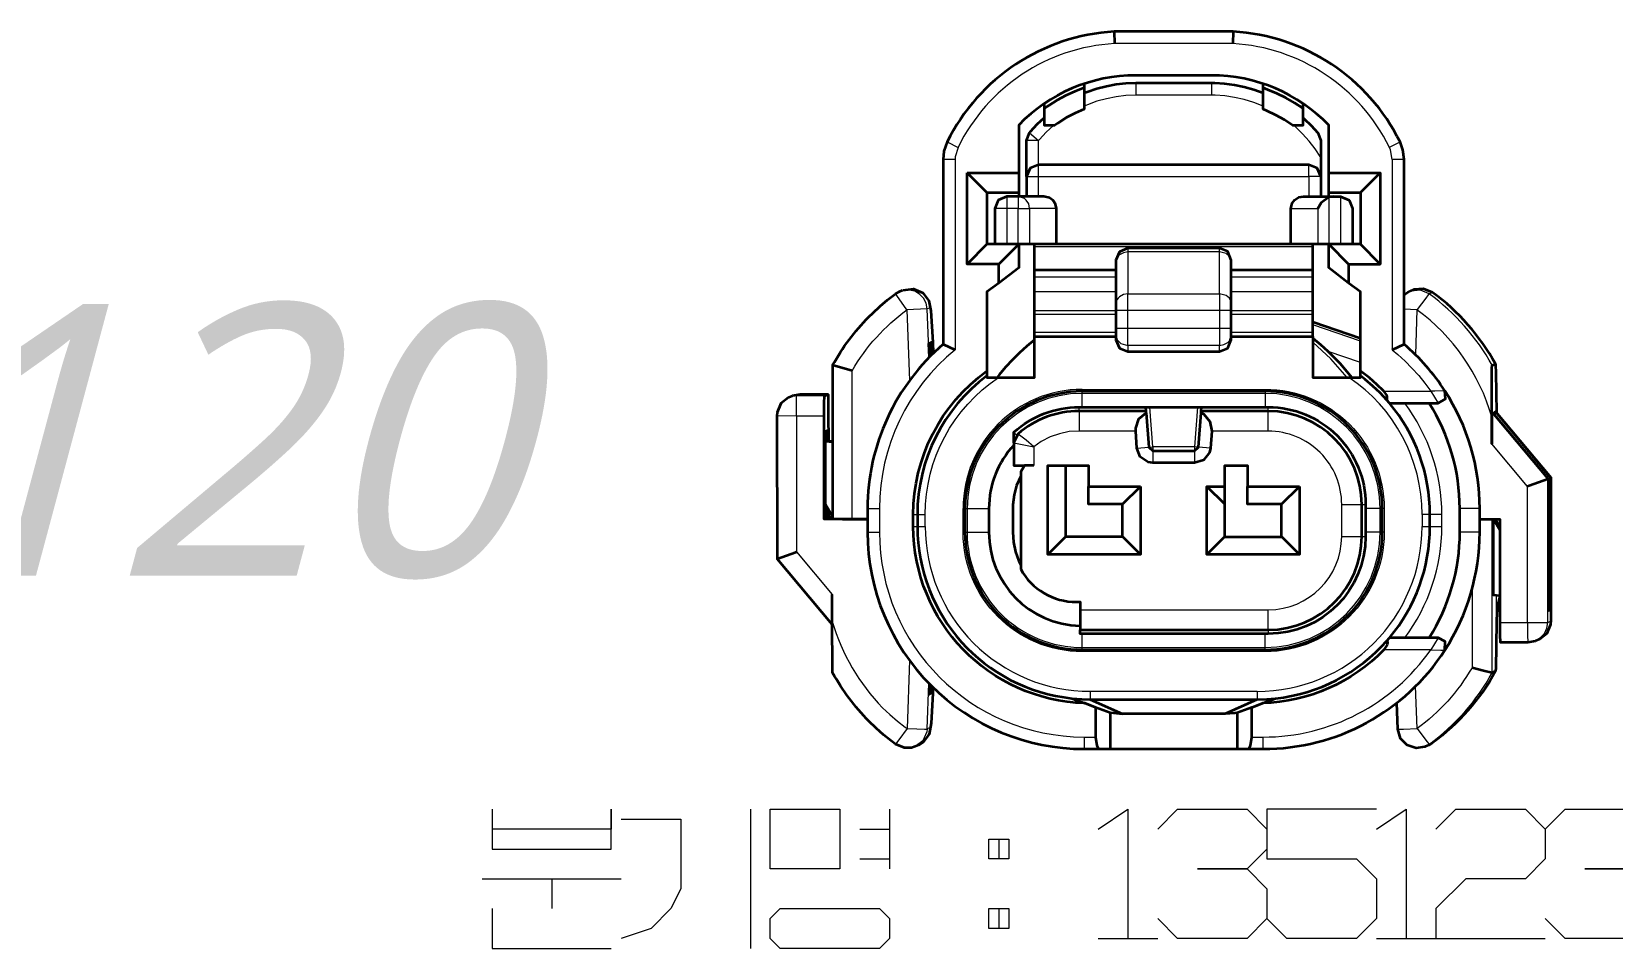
# Model space of a CAD drawing. Header units: millimetres. Extents: x 0 to 174, y 0 to 33.
# Drawn here: x 42.714 to 44.28, y 14.733 to 15.642 of the extents above; entities that cross this region are included whole.
import ezdxf

# ---------------------------------------------------------------- set-up
doc = ezdxf.new("R2010")
doc.units = ezdxf.units.MM
doc.layers.add('PDF_Geomertry', color=7, linetype='Continuous', true_color=0x405f80)
doc.layers.add('PDF_Text', color=7, linetype='Continuous')
doc.styles.add('PDF Lucida Handwriting Italic', font='')
doc.styles.get('PDF Lucida Handwriting Italic').set_extended_font_data('Lucida Handwriting', italic=True)

msp = doc.modelspace()

# ---------------------------------------------------------------- linework, layer by layer
at = {"layer": 'PDF_Geomertry', "color": 7, "lineweight": 35}
for points in [[(44.0619, 15.3264), (44.0738, 15.3319), (44.0738, 15.5149), (44.0725, 15.5244), (44.0697, 15.5322, 0.27033), (43.9044, 15.6415), (43.7864, 15.6415, 0.269977), (43.6211, 15.5322), (43.6179, 15.5231), (43.6171, 15.5149), (43.6171, 15.3319), (43.6289, 15.3264)], [(43.999, 15.5018), (43.999, 15.5489, 0.204376), (43.8828, 15.5982), (43.8081, 15.5982, 0.203994), (43.6919, 15.5489), (43.6919, 15.5018), (43.6919, 15.4821), (43.6919, 15.4782)], [(43.5268, 15.3057), (43.5075, 15.311, -0.06851), (43.5435, 15.359), (43.5474, 15.3628), (43.5546, 15.3696), (43.5621, 15.3758), (43.5699, 15.3818), (43.5738, 15.3842), (43.5769, 15.3854)], [(43.6171, 15.3319, 0.218885), (43.5422, 15.1692), (43.5422, 15.1456, 0.414255), (43.7568, 14.931), (43.7724, 14.931)], [(43.9185, 14.931), (43.934, 14.931, 0.255336), (44.1142, 15.029, 0.143842), (44.1486, 15.1456), (44.1486, 15.1692, 0.145133), (44.1142, 15.2856, 0.071967), (44.0738, 15.3319)], [(43.7446, 14.9811), (43.7574, 14.9763, -0.404826), (43.5875, 15.1514), (43.5875, 15.1632, -0.241331), (43.6604, 15.3054), (43.6604, 15.3006, 0.236524), (43.5915, 15.1632), (43.5915, 15.1514, 0.383854), (43.7446, 14.9811), (43.7544, 14.9804), (43.7628, 14.9801), (43.8454, 14.9801), (43.9281, 14.9801), (43.9379, 14.9804), (43.9463, 14.9811, 0.189013), (44.0565, 15.0382), (44.0592, 15.0411)], [(44.1142, 15.029), (44.1143, 15.0374), (44.1076, 15.0411), (44.0592, 15.0411, 0.177498), (44.0993, 15.1514), (44.0993, 15.1632, 0.177458), (44.0592, 15.2735), (44.1076, 15.2735), (44.1147, 15.2779), (44.1142, 15.2856)], [(43.8182, 15.2656), (43.7517, 15.2656, 0.181642), (43.6913, 15.2431), (43.6872, 15.235), (43.6872, 15.2342), (43.6872, 15.2447, -0.186453), (43.7517, 15.2696), (43.8179, 15.2696), (43.8218, 15.2696), (43.869, 15.2696), (43.8729, 15.2696), (43.9392, 15.2696, -0.414592), (44.0356, 15.1731), (44.0356, 15.1415, -0.414171), (43.9392, 15.0451), (43.7529, 15.0451), (43.7529, 15.049), (43.9392, 15.049, 0.414136), (44.0317, 15.1415), (44.0317, 15.1731, 0.414118), (43.9392, 15.2656), (43.8726, 15.2656)], [(44.0986, 15.0411, 0.141865), (44.1289, 15.1456), (44.1289, 15.1692, 0.141575), (44.0986, 15.2735)], [(43.6872, 15.2322, 0.18879), (43.6624, 15.1692), (43.6624, 15.1456, 0.409313), (43.7529, 15.0531)], [(43.6939, 15.109, 0.275059), (43.749, 15.0767), (43.7529, 15.0767), (43.7529, 15.0688), (43.7529, 15.049)], [(43.6071, 14.9919), (43.6051, 14.9565), (43.6032, 14.9458), (43.5972, 14.9376), (43.5926, 14.9347), (43.5893, 14.9335), (43.5858, 14.9322), (43.5788, 14.9321), (43.57, 14.9357), (43.5656, 14.9389), (43.5579, 14.9451), (43.5506, 14.9517), (43.5435, 14.9585, -0.065948), (43.5076, 15.0065), (43.5076, 15.0067), (43.5075, 15.01), (43.5072, 15.0572), (43.5072, 15.084)], [(44.0565, 15.0382), (44.0572, 15.0365), (44.0569, 15.0342), (44.0538, 15.0293, -0.194821), (43.9335, 14.9763), (43.9463, 14.9811)], [(44.1643, 15.0079, -0.109634), (44.1019, 14.9371), (44.0981, 14.9347), (44.0949, 14.9335), (44.0944, 14.9332), (44.094, 14.9331), (44.0858, 14.9318), (44.0767, 14.9347), (44.07, 14.9415), (44.0674, 14.9507), (44.0664, 14.9767)]]:
    msp.add_lwpolyline(points, format="xyb", dxfattribs=at)
at = {"layer": 'PDF_Geomertry', "color": 7, "lineweight": 13}
for points in [[(44.0619, 15.5149), (44.0603, 15.5243), (44.0592, 15.5269, 0.269757), (43.9042, 15.6297), (43.7867, 15.6297, 0.270278), (43.6318, 15.5269)], [(43.6211, 15.5322), (43.6318, 15.5269), (43.629, 15.5176), (43.6289, 15.5149), (43.6289, 15.3264, 0.225926), (43.554, 15.1692)], [(44.161, 15.311, 0.106229), (44.0986, 15.3819), (44.0899, 15.3856), (44.0803, 15.3846), (44.0792, 15.3842)], [(43.5268, 15.1586), (43.5268, 15.3057, -0.101208), (43.5811, 15.366), (43.5838, 15.296)], [(44.1606, 15.2599, 0.16542), (44.0865, 15.366), (44.0849, 15.3217)], [(43.5875, 15.1632), (43.5915, 15.1632), (43.5993, 15.1632, -0.250738), (43.6719, 15.299)], [(43.936, 15.2872, -0.415069), (44.054, 15.1692), (44.0521, 15.1692), (44.05, 15.1692, 0.414172), (43.936, 15.2832), (43.936, 15.2696)], [(43.7549, 15.2696), (43.7549, 15.2832, 0.412957), (43.6408, 15.1692), (43.6624, 15.1692)], [(44.0743, 15.0411, 0.162833), (44.1111, 15.1514), (44.1111, 15.1632, 0.162076), (44.0743, 15.2735)], [(43.7529, 15.0688), (43.9392, 15.0688, 0.41259), (44.0119, 15.1415), (44.0119, 15.1731, 0.41455), (43.9392, 15.2458), (43.8831, 15.2458)], [(43.5422, 15.1456), (43.554, 15.1456, 0.413762), (43.7568, 14.9428), (43.7568, 14.931)], [(43.5993, 15.1514, 0.414363), (43.7628, 14.9881), (43.7628, 14.9801)], [(43.7549, 15.0274, -0.414191), (43.6368, 15.1456), (43.6387, 15.1456), (43.6408, 15.1456, 0.41541), (43.7549, 15.0315), (43.7549, 15.0451)], [(44.054, 15.1456, -0.414206), (43.936, 15.0274), (43.936, 15.0293), (43.936, 15.0315, 0.414187), (44.05, 15.1456), (44.0356, 15.1456)], [(44.0674, 14.9507), (44.0674, 14.9507), (44.0674, 14.9507), (44.0674, 14.9507), (44.0675, 14.9507), (44.0678, 14.9507), (44.0689, 14.9507), (44.0731, 14.9507), (44.0867, 14.9511), (44.0964, 14.9383), (44.0986, 14.9357), (44.0986, 14.9357), (44.0988, 14.9357, 0.108685), (44.161, 15.0065), (44.161, 15.1588)], [(44.141, 15.0886), (44.141, 15.0114, -0.101192), (44.0867, 14.9511), (44.085, 14.9931)], [(43.5072, 15.0572, 0.123918), (43.5571, 14.9719), (43.5642, 14.9651), (43.5717, 14.9586), (43.5793, 14.9525), (43.5813, 14.9511), (43.5731, 14.9401), (43.57, 14.9357)], [(43.934, 14.931), (43.934, 14.9428, 0.245661), (44.1001, 15.0293)]]:
    msp.add_lwpolyline(points, format="xyb", dxfattribs=at)
at = {"layer": 'PDF_Geomertry', "color": 7, "lineweight": 35}
for points in [[(43.7864, 15.6415), (43.7867, 15.6297)], [(43.9044, 15.6415), (43.9042, 15.6297)], [(43.7568, 15.5899), (43.7568, 15.5858), (43.7568, 15.5647), (43.7478, 15.5608), (43.7392, 15.5563), (43.7308, 15.551), (43.7274, 15.5485), (43.7175, 15.5485), (43.7175, 15.5644), (43.7175, 15.5657), (43.7175, 15.5704)], [(43.7568, 15.5858), (43.7476, 15.5822), (43.7386, 15.5782), (43.73, 15.5736), (43.7217, 15.5685), (43.7175, 15.5657)], [(43.934, 15.5806), (43.9247, 15.5839), (43.9153, 15.5865), (43.9057, 15.5885), (43.8958, 15.5897), (43.8861, 15.5904), (43.8828, 15.5904), (43.8081, 15.5904), (43.7982, 15.59), (43.7885, 15.589), (43.7788, 15.5872), (43.7692, 15.5849), (43.7599, 15.5817), (43.7568, 15.5806)], [(43.9735, 15.5704), (43.9735, 15.5657), (43.9733, 15.5644), (43.9733, 15.5485), (43.9635, 15.5485), (43.9554, 15.554), (43.9468, 15.5589), (43.9379, 15.5632), (43.934, 15.5647), (43.934, 15.5858), (43.934, 15.5899)], [(43.9735, 15.5657), (43.9651, 15.5711), (43.9567, 15.576), (43.9478, 15.5803), (43.9388, 15.584), (43.934, 15.5858)], [(43.9911, 15.4979), (43.9876, 15.5063), (43.9793, 15.5097), (43.7115, 15.5097), (43.7032, 15.5063), (43.6997, 15.4979), (43.6997, 15.5336), (43.7025, 15.5413), (43.7036, 15.5425), (43.7103, 15.5497), (43.7175, 15.5564)], [(43.9733, 15.5564), (43.9746, 15.5553), (43.9817, 15.5485), (43.9883, 15.5413), (43.9911, 15.5336), (43.9911, 15.5169), (43.9911, 15.4979), (43.9911, 15.4782)], [(43.6407, 15.5018), (43.6919, 15.5018)], [(43.6997, 15.4979), (43.6997, 15.4782)], [(43.999, 15.4821), (43.999, 15.5018), (44.0501, 15.5018)], [(44.0304, 15.4821), (44.0501, 15.5018), (44.0501, 15.4113)], [(43.999, 15.4782), (43.999, 15.4821), (44.0304, 15.4821), (44.0304, 15.431), (43.999, 15.431), (43.9882, 15.431), (43.9743, 15.431), (43.7165, 15.431), (43.7026, 15.431), (43.6919, 15.431), (43.6919, 15.4074), (43.6722, 15.3925), (43.6722, 15.4113), (43.6919, 15.431), (43.6604, 15.431)], [(43.6604, 15.4821), (43.6919, 15.4821)], [(43.7293, 15.431), (43.7293, 15.4664), (43.7285, 15.4706), (43.726, 15.4743), (43.7224, 15.4769), (43.7167, 15.4782), (43.6915, 15.4782), (43.6801, 15.4782), (43.6717, 15.4747), (43.6682, 15.4664), (43.6682, 15.431)], [(43.9615, 15.431), (43.9615, 15.4664), (43.9628, 15.4715), (43.9656, 15.475), (43.9696, 15.4774), (43.9742, 15.4782), (44.0038, 15.4782), (44.0108, 15.4782), (44.0192, 15.4747), (44.0226, 15.4664), (44.0226, 15.431)], [(44.0038, 15.4782), (43.9993, 15.4775), (43.9915, 15.4719), (43.9882, 15.4664)], [(43.6604, 15.3006), (43.6604, 15.299), (43.6719, 15.299), (43.7076, 15.299), (43.7076, 15.3396), (43.7076, 15.3435), (43.7076, 15.3613), (43.7076, 15.3651), (43.7076, 15.3838), (43.7076, 15.3982), (43.7076, 15.4053), (43.7076, 15.4283), (43.7076, 15.431)], [(43.9025, 15.3396), (43.9832, 15.3396), (43.9832, 15.3435), (43.9832, 15.3613), (43.9832, 15.3651), (43.9832, 15.3838), (43.9832, 15.3982), (43.9832, 15.4053), (43.9832, 15.4283), (43.9832, 15.431)], [(44.0186, 15.4113), (44.0186, 15.3925), (43.999, 15.4074), (43.999, 15.431), (44.0186, 15.4113), (44.0501, 15.4113), (44.0304, 15.431)], [(43.6722, 15.4113), (43.6407, 15.4113)], [(43.7883, 15.4053), (43.7076, 15.4053)], [(43.9832, 15.4053), (43.9025, 15.4053)], [(43.5771, 15.3856), (43.5878, 15.3868), (43.5971, 15.3828), (43.6029, 15.3749), (43.605, 15.3651), (43.6068, 15.334), (43.6072, 15.3229)], [(43.6722, 15.3925), (43.6604, 15.3838), (43.6604, 15.3054)], [(43.9832, 15.3396), (43.9832, 15.299), (44.0189, 15.299), (44.0304, 15.299), (44.0304, 15.3006), (44.0304, 15.3054), (44.0304, 15.3838), (44.0186, 15.3925)], [(44.0789, 15.384), (44.0738, 15.3806)], [(44.1018, 15.3832), (44.0931, 15.3868), (44.0835, 15.386), (44.0825, 15.3854), (44.0792, 15.3842)], [(44.0304, 15.3374), (43.9832, 15.3536)], [(43.6035, 15.3192), (43.6029, 15.3326), (43.6037, 15.3331), (43.6029, 15.3324)], [(43.6043, 15.32), (43.6037, 15.3331)], [(43.6065, 15.3222), (43.6061, 15.334), (43.6054, 15.3336), (43.6047, 15.3331)], [(43.6053, 15.321), (43.6047, 15.3335), (43.6061, 15.334)], [(43.7076, 15.3361), (43.7, 15.3299), (43.6928, 15.3233), (43.6857, 15.3164), (43.679, 15.3092), (43.6726, 15.3017), (43.6706, 15.299)], [(43.7076, 15.3396), (43.7883, 15.3396)], [(44.0218, 15.299), (44.0107, 15.3124), (43.9985, 15.3247), (43.9913, 15.3312), (43.9836, 15.3376), (43.9832, 15.3379)], [(43.5075, 15.311), (43.5075, 15.1588), (43.5174, 15.1586), (43.5268, 15.1586), (43.5422, 15.1586), (43.4993, 15.1586), (43.4993, 15.2607), (43.4993, 15.2608), (43.4993, 15.2749), (43.4994, 15.2793), (43.4996, 15.2804), (43.4996, 15.2807), (43.4996, 15.2807), (43.4996, 15.2808), (43.4996, 15.2808), (43.4996, 15.2808), (43.5031, 15.2822), (43.5032, 15.2808), (43.5033, 15.2765), (43.5033, 15.2626), (43.5035, 15.236)], [(44.0592, 15.2735), (44.0565, 15.2765), (44.0571, 15.2775), (44.0571, 15.2797), (44.0565, 15.2815), (44.0538, 15.2853), (44.0468, 15.2921), (44.0393, 15.2986), (44.0315, 15.3046), (44.0304, 15.3054)], [(44.0565, 15.2765), (44.0499, 15.2836), (44.0428, 15.2904), (44.0353, 15.2968), (44.0304, 15.3006)], [(44.2167, 15.1983), (44.1615, 15.264), (44.161, 15.2638), (44.161, 15.2636), (44.1608, 15.2622), (44.1606, 15.2332), (44.1606, 15.2599), (44.1608, 15.3086), (44.161, 15.3107), (44.161, 15.311), (44.1642, 15.3124), (44.1643, 15.3122), (44.1643, 15.3121), (44.1644, 15.311), (44.1647, 15.3038), (44.1653, 15.2644), (44.1653, 15.264)], [(43.4676, 15.2806), (43.4643, 15.2792), (43.4642, 15.279), (43.4639, 15.279), (43.4564, 15.2731), (43.4526, 15.2643), (43.4524, 15.2611), (43.4525, 15.1193)], [(43.5031, 15.2822), (43.4754, 15.2822), (43.4679, 15.2807)], [(43.8818, 15.229), (43.881, 15.2246), (43.8751, 15.2172), (43.8661, 15.2144), (43.8247, 15.2144), (43.8203, 15.215), (43.8124, 15.2203), (43.809, 15.229), (43.8078, 15.2458), (43.8078, 15.2489), (43.811, 15.2579), (43.8183, 15.2639), (43.8207, 15.2299), (43.8247, 15.2263), (43.8661, 15.2263), (43.8701, 15.2299), (43.8726, 15.2639), (43.8726, 15.2656), (43.8729, 15.2696)], [(43.8183, 15.2639), (43.8182, 15.2656), (43.8179, 15.2696)], [(43.8726, 15.2639), (43.8753, 15.2625), (43.8814, 15.2553), (43.8831, 15.2458), (43.8819, 15.229)], [(44.1636, 15.2617), (44.1638, 15.265), (44.1643, 15.2653), (44.2194, 15.1996)], [(43.5075, 15.1592), (43.5006, 15.1592), (43.5006, 15.2457), (43.5022, 15.2464), (43.5022, 15.236)], [(43.5075, 15.2356), (43.5006, 15.2361)], [(43.5075, 15.235), (43.5006, 15.2356)], [(43.5074, 15.2356), (43.5075, 15.236)], [(43.6872, 15.2342), (43.6872, 15.2117), (43.6978, 15.2117)], [(43.7068, 15.2117), (43.6978, 15.2117), (43.6939, 15.2056), (43.6939, 15.1092)], [(43.7385, 15.141), (43.7385, 15.2117)], [(43.6939, 15.2011), (43.6899, 15.1921), (43.6874, 15.1826), (43.6861, 15.1729), (43.686, 15.1692), (43.686, 15.1456), (43.6867, 15.1357), (43.6888, 15.1261), (43.6922, 15.1169), (43.6939, 15.1135)], [(43.7949, 15.141), (43.7949, 15.1735), (43.761, 15.1735), (43.761, 15.1911)], [(43.7949, 15.1735), (43.8125, 15.1911)], [(43.896, 15.1735), (43.8783, 15.1911)], [(43.896, 15.141), (43.896, 15.1735), (43.896, 15.1911)], [(43.9524, 15.141), (43.9524, 15.1735), (43.9185, 15.1735), (43.9185, 15.1911)], [(43.9524, 15.1735), (43.97, 15.1911)], [(44.2161, 15.1982), (44.2068, 15.1949), (44.1975, 15.1915), (44.196, 15.191)], [(44.2042, 15.0383), (44.2075, 15.0397), (44.2076, 15.0399), (44.2079, 15.0399), (44.2154, 15.0458), (44.2192, 15.0546), (44.2194, 15.0578), (44.2194, 15.1996), (44.2189, 15.1993), (44.2167, 15.1985)], [(44.2161, 15.1981), (44.2167, 15.1983), (44.2167, 15.0682), (44.2189, 15.0692), (44.2167, 15.0693)], [(43.5006, 15.1732), (43.5075, 15.1611)], [(43.5022, 15.1703), (43.5022, 15.1599), (43.5075, 15.1599)], [(43.5022, 15.1599), (43.5035, 15.1603)], [(43.5035, 15.1682), (43.5035, 15.1603), (43.5075, 15.1603)], [(43.5078, 15.1607), (43.5058, 15.1607), (43.5035, 15.1607), (43.5057, 15.1607), (43.5076, 15.1607)], [(43.5006, 15.1592), (43.4993, 15.1586)], [(44.1486, 15.1586), (44.1685, 15.1586), (44.1685, 15.0564), (44.1686, 15.0424), (44.1688, 15.0382), (44.1689, 15.0367), (44.1964, 15.0367), (44.2039, 15.0382)], [(44.1621, 15.1586), (44.1621, 15.0836), (44.1685, 15.0831)], [(44.1685, 15.1482), (44.1624, 15.1586)], [(44.1685, 15.1507), (44.1639, 15.1586)], [(43.8125, 15.1235), (43.795, 15.141), (43.7383, 15.141), (43.7208, 15.1235)], [(43.8783, 15.1235), (43.8958, 15.141), (43.9525, 15.141), (43.97, 15.1235)], [(43.5072, 15.0542), (43.4525, 15.1193), (43.4618, 15.1226), (43.471, 15.126), (43.4718, 15.1263)], [(44.1685, 15.0822), (44.1661, 15.0728), (44.1658, 15.069), (44.1653, 15.0592), (44.1653, 15.0567), (44.1646, 15.0108), (44.1643, 15.0083), (44.1643, 15.0081), (44.1643, 15.0079), (44.161, 15.0065), (44.161, 15.0065), (44.1607, 15.0065), (44.1525, 15.0085), (44.141, 15.0114)], [(44.1685, 15.0819), (44.1682, 15.0815)], [(43.6033, 14.9956), (43.6029, 14.9851), (43.6039, 14.9856), (43.6042, 14.9947)], [(43.6063, 14.9865), (43.6049, 14.986), (43.6051, 14.9938)], [(43.6049, 14.9875), (43.6056, 14.9871), (43.6063, 14.9865), (43.6064, 14.9925)], [(43.6031, 14.9863), (43.6039, 14.9856)], [(43.7681, 14.9722), (43.7574, 14.9763)], [(43.7628, 14.9801), (43.7946, 14.9658)], [(43.7825, 14.9668), (43.7681, 14.9722), (43.7681, 14.9428), (43.7693, 14.9344), (43.7707, 14.9318), (43.7724, 14.931), (43.7825, 14.931)], [(43.9281, 14.9801), (43.8963, 14.9658)], [(43.9228, 14.9722), (43.9085, 14.9668), (43.9085, 14.931), (43.9185, 14.931), (43.9189, 14.931), (43.9193, 14.9311), (43.9201, 14.9318), (43.9215, 14.9344), (43.9228, 14.9428), (43.9228, 14.9722), (43.9335, 14.9763)], [(43.9085, 14.9668), (43.9061, 14.9665), (43.8963, 14.9658), (43.8454, 14.9658), (43.7946, 14.9658), (43.7922, 14.9658), (43.7825, 14.9668), (43.7825, 14.931), (43.9085, 14.931)]]:
    msp.add_lwpolyline(points, dxfattribs=at)
at = {"layer": 'PDF_Geomertry', "color": 7, "lineweight": 13}
for points in [[(43.8081, 15.5904), (43.8081, 15.5786)], [(43.8828, 15.5904), (43.8828, 15.5786)], [(43.934, 15.5678), (43.9249, 15.5714), (43.9154, 15.5743), (43.9058, 15.5764), (43.8961, 15.5779), (43.8864, 15.5785), (43.8828, 15.5786), (43.8081, 15.5786), (43.7982, 15.5782), (43.7885, 15.5771), (43.7788, 15.5751), (43.7693, 15.5725), (43.7601, 15.569), (43.7568, 15.5678)], [(43.7025, 15.5413), (43.7115, 15.5336), (43.7125, 15.5347), (43.7192, 15.5418), (43.7264, 15.5485)], [(43.9911, 15.5169), (43.9857, 15.5253), (43.9797, 15.5331), (43.9732, 15.5404), (43.9661, 15.5472), (43.9644, 15.5485)], [(43.6997, 15.4979), (43.7115, 15.4979), (43.7115, 15.5097), (43.7115, 15.5336), (43.6997, 15.5336)], [(44.0592, 15.5271), (44.0697, 15.5322)], [(43.6289, 15.5147), (43.6171, 15.5147)], [(43.9911, 15.4979), (43.9793, 15.4979), (43.9793, 15.5097)], [(44.0738, 15.5149), (44.0619, 15.5149), (44.0619, 15.3264), (44.0674, 15.3218), (44.0747, 15.3151), (44.0815, 15.3082), (44.0882, 15.3008), (44.0943, 15.2932), (44.1001, 15.2853), (44.1076, 15.2735)], [(43.7115, 15.4782), (43.7115, 15.4979), (43.9793, 15.4979), (43.9793, 15.4782)], [(43.6801, 15.4782), (43.6801, 15.4664), (43.6682, 15.4664)], [(43.9993, 15.4774), (43.9993, 15.431)], [(44.0108, 15.4782), (44.0108, 15.431)], [(43.6915, 15.431), (43.6915, 15.4664), (43.6801, 15.4664), (43.6801, 15.431)], [(43.7293, 15.4664), (43.7026, 15.4664), (43.7026, 15.431)], [(43.9615, 15.4664), (43.9882, 15.4664), (43.9882, 15.431)], [(43.9832, 15.4283), (43.7076, 15.4283)], [(43.8001, 15.4269), (43.8001, 15.4233), (43.7957, 15.4225), (43.7918, 15.4204), (43.7903, 15.419), (43.7892, 15.4174), (43.7883, 15.4138)], [(43.9025, 15.4138), (43.9022, 15.4156), (43.9017, 15.4172), (43.9006, 15.4189), (43.8974, 15.4217), (43.8907, 15.4233), (43.8907, 15.4269)], [(43.7883, 15.3982), (43.7076, 15.3982)], [(43.9832, 15.3982), (43.9025, 15.3982)], [(43.6031, 15.3188), (43.6013, 15.3668), (43.5811, 15.366), (43.5711, 15.38), (43.57, 15.3817), (43.5699, 15.3818)], [(43.5771, 15.3856), (43.586, 15.3871), (43.5951, 15.3842), (43.6018, 15.3772), (43.6044, 15.3681), (43.6013, 15.3668), (43.6001, 15.3724), (43.5976, 15.3774), (43.5938, 15.3815), (43.5889, 15.3843), (43.5833, 15.3856), (43.5738, 15.3842)], [(43.7883, 15.3838), (43.7076, 15.3838)], [(43.7883, 15.3657), (43.8001, 15.3657), (43.8001, 15.3817), (43.7957, 15.381), (43.7918, 15.3789), (43.7903, 15.3775), (43.7892, 15.3758), (43.7883, 15.3721)], [(43.9025, 15.3721), (43.9022, 15.3739), (43.9017, 15.3757), (43.9006, 15.3774), (43.8974, 15.38), (43.8907, 15.3817), (43.8907, 15.3657), (43.9025, 15.3657)], [(43.9832, 15.3838), (43.9025, 15.3838)], [(44.1642, 15.3124), (44.1544, 15.3283), (44.1435, 15.3433), (44.1311, 15.3574), (44.1178, 15.3704), (44.1018, 15.3832), (44.0986, 15.3818), (44.0986, 15.3818), (44.0986, 15.3818), (44.0983, 15.3817), (44.0976, 15.3808), (44.0951, 15.3775), (44.0868, 15.3664), (44.0865, 15.366), (44.0738, 15.3665)], [(44.1018, 15.3832), (44.0931, 15.3868), (44.0835, 15.386), (44.0825, 15.3856)], [(43.6044, 15.3681), (43.6044, 15.3681), (43.6046, 15.3679), (43.6046, 15.3676), (43.605, 15.3633), (43.6072, 15.3229)], [(43.7883, 15.3651), (43.7076, 15.3651)], [(43.9832, 15.3651), (43.9025, 15.3651)], [(43.7883, 15.3613), (43.7076, 15.3613)], [(43.7883, 15.3408), (43.7896, 15.3363), (43.7932, 15.3326), (43.8001, 15.3307), (43.8001, 15.3476), (43.7883, 15.3476)], [(43.9025, 15.3476), (43.8907, 15.3476), (43.8907, 15.3307), (43.8953, 15.3315), (43.899, 15.3336), (43.9006, 15.3353), (43.9025, 15.3408)], [(43.9832, 15.3613), (43.9025, 15.3613)], [(44.0304, 15.3374), (43.9832, 15.3536)], [(44.0304, 15.3349), (43.9832, 15.3511)], [(43.7883, 15.3435), (43.7076, 15.3435)], [(43.9832, 15.3435), (43.9025, 15.3435)], [(44.0174, 15.299), (44.0013, 15.3174), (43.9832, 15.3339)], [(43.8907, 15.3246), (43.8907, 15.3307), (43.8001, 15.3307), (43.8001, 15.3246)], [(44.0304, 15.3138), (43.9985, 15.3247)], [(43.7056, 15.299), (43.7076, 15.2996)], [(44.0538, 15.2853), (44.1001, 15.2853)], [(44.1142, 15.2856), (44.1043, 15.2854), (44.1003, 15.2853)], [(43.4717, 15.2607), (43.4717, 15.2608), (43.4718, 15.2749), (43.4719, 15.2793), (43.4719, 15.2804), (43.4721, 15.2807), (43.4721, 15.2807), (43.4721, 15.2808), (43.4721, 15.2808), (43.4682, 15.2804), (43.4643, 15.2792)], [(43.4754, 15.2822), (43.4717, 15.2818), (43.4679, 15.2807)], [(43.4996, 15.2808), (43.4721, 15.2808), (43.4754, 15.2822), (43.5031, 15.2822)], [(43.7517, 15.2656), (43.7517, 15.2696)], [(43.869, 15.2696), (43.8661, 15.2301), (43.8247, 15.2301), (43.8218, 15.2696)], [(43.9392, 15.2458), (43.9392, 15.2656), (43.9392, 15.2696)], [(43.4715, 15.2607), (43.4528, 15.261), (43.4525, 15.2611), (43.4524, 15.2611)], [(43.4993, 15.2607), (43.4717, 15.2607), (43.4718, 15.1263), (43.5072, 15.084)], [(43.7518, 15.2656), (43.7518, 15.2458)], [(44.1961, 15.0564), (44.2161, 15.0564), (44.2161, 15.1981), (44.161, 15.2638)], [(44.1615, 15.264), (44.2167, 15.1983), (44.2167, 15.0682)], [(44.2189, 15.0692), (44.2189, 15.1993), (44.1638, 15.265)], [(44.1643, 15.2653), (44.2194, 15.1996), (44.2194, 15.0578)], [(44.1653, 15.2644), (44.1653, 15.264)], [(43.6872, 15.2447), (43.6899, 15.2417)], [(43.6872, 15.2342), (43.7068, 15.2304), (43.6993, 15.2368), (43.6915, 15.2428), (43.6913, 15.2431)], [(43.8078, 15.2458), (43.7517, 15.2458), (43.7419, 15.2453), (43.7324, 15.2432), (43.7231, 15.24), (43.7143, 15.2356), (43.7068, 15.2304), (43.7068, 15.2117)], [(43.809, 15.229), (43.8207, 15.2299), (43.8247, 15.2301), (43.8247, 15.2263), (43.8247, 15.2144)], [(43.8819, 15.229), (43.8701, 15.2299), (43.8661, 15.2301), (43.8661, 15.2263), (43.8661, 15.2144)], [(44.1685, 15.0564), (44.196, 15.0564), (44.196, 15.191), (44.1606, 15.2332)], [(43.5422, 15.1692), (43.554, 15.1692), (43.554, 15.1456)], [(43.5875, 15.1514), (43.5915, 15.1514), (43.5993, 15.1514), (43.5993, 15.1632)], [(43.6368, 15.1456), (43.6368, 15.1692), (43.6387, 15.1692), (43.6408, 15.1692), (43.6408, 15.1456), (43.6624, 15.1456)], [(44.0119, 15.1731), (44.0317, 15.1731), (44.0356, 15.1731)], [(44.054, 15.1692), (44.054, 15.1456), (44.0521, 15.1456), (44.05, 15.1456), (44.05, 15.1692), (44.0356, 15.1692)], [(44.1111, 15.1632), (44.0993, 15.1632), (44.0915, 15.1632), (44.0915, 15.1514), (44.0993, 15.1514), (44.1111, 15.1514)], [(44.1486, 15.1692), (44.1289, 15.1692)], [(44.1486, 15.1456), (44.1289, 15.1456)], [(44.1653, 15.1562), (44.1653, 15.1586)], [(44.0119, 15.1415), (44.0317, 15.1415), (44.0356, 15.1415)], [(44.1653, 15.0567), (44.1653, 15.0833)], [(44.1685, 15.0819), (44.1682, 15.0815)], [(43.939, 15.049), (43.9392, 15.0688)], [(44.196, 15.0564), (44.1961, 15.0424), (44.1963, 15.0382), (44.1964, 15.0367)], [(44.2042, 15.0383), (44.209, 15.0413), (44.2128, 15.0454), (44.2151, 15.0506), (44.2161, 15.0564), (44.2194, 15.0578), (44.2186, 15.0522), (44.2163, 15.0472), (44.2126, 15.0429), (44.2079, 15.0399)], [(43.936, 15.0274), (43.7549, 15.0274), (43.7549, 15.0293), (43.7549, 15.0315), (43.936, 15.0315), (43.936, 15.0451)], [(43.9392, 15.049), (43.9392, 15.0451)], [(44.1076, 15.0411), (44.1001, 15.0293), (44.0538, 15.0293)], [(43.5838, 15.0187), (43.5813, 14.9511), (43.5911, 14.9508), (43.5986, 14.9507), (43.6013, 14.9507), (43.601, 14.9479), (43.5969, 14.9392), (43.5893, 14.9333)], [(44.1003, 15.0293), (44.11, 15.029), (44.1142, 15.029)], [(44.1019, 14.9371), (44.1165, 14.9488), (44.13, 14.9615), (44.1424, 14.9756), (44.1535, 14.9904), (44.1643, 15.0079)], [(43.6071, 14.9919), (43.605, 14.9562), (43.6047, 14.9526), (43.6046, 14.9522), (43.6044, 14.9521), (43.6013, 14.9508), (43.6029, 14.996)], [(43.7628, 14.9881), (43.9281, 14.9881), (43.9281, 14.9801)], [(43.5926, 14.9347), (43.6001, 14.9406), (43.6042, 14.9492), (43.6044, 14.9521)], [(43.7568, 14.9428), (43.7681, 14.9428)], [(43.9228, 14.9428), (43.934, 14.9428)], [(44.0949, 14.9335), (44.0968, 14.9344), (44.0988, 14.9357), (44.1019, 14.9371), (44.0981, 14.9347)], [(43.1703, 14.8714), (43.1703, 14.8319), (43.2883, 14.8319), (43.2883, 14.8714), (43.2883, 14.8517), (43.1703, 14.8517)], [(43.4261, 14.8714), (43.4261, 14.7335)], [(43.5639, 14.8714), (43.5639, 14.8122)], [(43.7707, 14.8517), (43.8001, 14.8714), (43.8001, 14.7433)], [(43.8297, 14.8517), (43.8493, 14.8714), (43.9183, 14.8714), (43.9379, 14.8517), (43.9379, 14.8319), (43.9183, 14.8122), (43.869, 14.8122), (43.9183, 14.8122), (43.9379, 14.7926), (43.9379, 14.7631), (43.9183, 14.7433), (43.8493, 14.7433), (43.8297, 14.7631)], [(44.0463, 14.8714), (43.9379, 14.8714), (43.9379, 14.8221), (44.0265, 14.8221), (44.0463, 14.8024), (44.0463, 14.7631), (44.0265, 14.7433), (43.9576, 14.7433), (43.9379, 14.7631)], [(44.0463, 14.8517), (44.0757, 14.8714), (44.0757, 14.7433)], [(44.1053, 14.8517), (44.125, 14.8714), (44.1939, 14.8714), (44.2136, 14.8517), (44.2136, 14.8221), (44.1939, 14.8024), (44.1349, 14.8024), (44.1053, 14.7729), (44.1053, 14.7433), (44.2136, 14.7433)], [(44.2136, 14.8517), (44.2332, 14.8714), (44.3021, 14.8714), (44.3218, 14.8517), (44.3218, 14.8319), (44.3021, 14.8122), (44.2529, 14.8122), (44.3021, 14.8122), (44.3218, 14.7926), (44.3218, 14.7631), (44.3021, 14.7433), (44.2332, 14.7433), (44.2136, 14.7631)], [(43.2982, 14.8615), (43.3572, 14.8615), (43.3572, 14.8221), (43.3572, 14.7926), (43.3474, 14.7729), (43.3278, 14.7532), (43.2982, 14.7433)], [(43.5344, 14.8517), (43.5639, 14.8517)], [(43.6722, 14.8418), (43.6722, 14.8221)], [(43.5344, 14.8221), (43.5639, 14.8221)], [(43.1604, 14.8024), (43.2982, 14.8024)], [(43.2293, 14.8024), (43.2293, 14.7729)], [(43.1703, 14.7729), (43.1703, 14.7335), (43.2883, 14.7335)], [(43.6722, 14.7729), (43.6722, 14.7532)], [(43.7707, 14.7433), (43.8297, 14.7433)], [(44.0463, 14.7433), (44.1053, 14.7433)]]:
    msp.add_lwpolyline(points, dxfattribs=at)
at = {"layer": 'PDF_Geomertry', "color": 7, "lineweight": 35}
for points in [[(43.6407, 15.5018), (43.6604, 15.4821), (43.6604, 15.431), (43.6407, 15.4113)], [(43.9025, 15.3364), (43.9025, 15.3408), (43.9025, 15.3476), (43.9025, 15.3657), (43.9025, 15.3721), (43.9025, 15.4138), (43.9025, 15.4151), (43.899, 15.4236), (43.8907, 15.4269), (43.8001, 15.4269), (43.7918, 15.4235), (43.7883, 15.4151), (43.7883, 15.4138), (43.7883, 15.3721), (43.7883, 15.3657), (43.7883, 15.3476), (43.7883, 15.3408), (43.7883, 15.3364), (43.7918, 15.3281), (43.8001, 15.3246), (43.8907, 15.3246), (43.899, 15.3281)], [(43.8125, 15.1911), (43.8125, 15.1235), (43.7208, 15.1235), (43.7208, 15.2117), (43.761, 15.2117), (43.761, 15.1911)], [(43.97, 15.1911), (43.97, 15.1235), (43.8783, 15.1235), (43.8783, 15.1911), (43.896, 15.1911), (43.896, 15.2117), (43.9185, 15.2117), (43.9185, 15.1911)]]:
    msp.add_lwpolyline(points, close=True, dxfattribs=at)
at = {"layer": 'PDF_Geomertry', "color": 7, "lineweight": 13}
for points in [[(43.6915, 15.4664), (43.7026, 15.4664), (43.7018, 15.4708), (43.6994, 15.4746), (43.6978, 15.4761), (43.6915, 15.4782)], [(43.8907, 15.3817), (43.8907, 15.4233), (43.8001, 15.4233), (43.8001, 15.3817)], [(43.8001, 15.3657), (43.8907, 15.3657), (43.8907, 15.3476), (43.8001, 15.3476)], [(43.936, 15.2832), (43.7549, 15.2832), (43.7549, 15.2853), (43.7549, 15.2872), (43.936, 15.2872), (43.936, 15.2853)], [(43.4458, 14.8714), (43.5147, 14.8714), (43.5147, 14.8122), (43.4458, 14.8122), (43.4458, 14.8714)], [(43.6624, 14.8418), (43.6821, 14.8418), (43.6821, 14.8221), (43.6624, 14.8221), (43.6624, 14.8418)], [(43.4557, 14.7729), (43.554, 14.7729), (43.5639, 14.7631), (43.5639, 14.7433), (43.554, 14.7335), (43.4557, 14.7335), (43.4458, 14.7433), (43.4458, 14.7631), (43.4557, 14.7729)], [(43.6624, 14.7729), (43.6821, 14.7729), (43.6821, 14.7532), (43.6624, 14.7532), (43.6624, 14.7729)]]:
    msp.add_lwpolyline(points, close=True, dxfattribs=at)
at = {"layer": 'PDF_Geomertry', "color": 7, "lineweight": 35}
msp.add_lwpolyline([(43.6387, 15.1692), (43.6387, 15.1456, 0.414623), (43.7549, 15.0293), (43.936, 15.0293, 0.414589), (44.0521, 15.1456), (44.0521, 15.1692, 0.414264), (43.936, 15.2853), (43.7549, 15.2853, 0.413047)], format="xyb", close=True, dxfattribs=at)
msp.add_arc((43.9719, 15.2062), 0.2197, 28.9061, 53.688, dxfattribs=at)
at = {"layer": 'PDF_Geomertry', "color": 7, "lineweight": 13}
for centre, radius, start, end in [((43.7549, 15.1691), 0.1181, 90.0344, 179.9656), ((43.9281, 15.1632), 0.1634, 0.0147, 56.2576), ((43.9282, 15.1514), 0.1634, 269.9603, 359.9916)]:
    msp.add_arc(centre, radius, start, end, dxfattribs=at)

# ---------------------------------------------------------------- texts
at = {"layer": 'PDF_Text', "insert": (42.5939, 15.0988), "char_height": 0.26906, "attachment_point": 7, "style": 'PDF Lucida Handwriting Italic'}
msp.add_mtext('120', dxfattribs=at)

doc.saveas('drawing.dxf')
